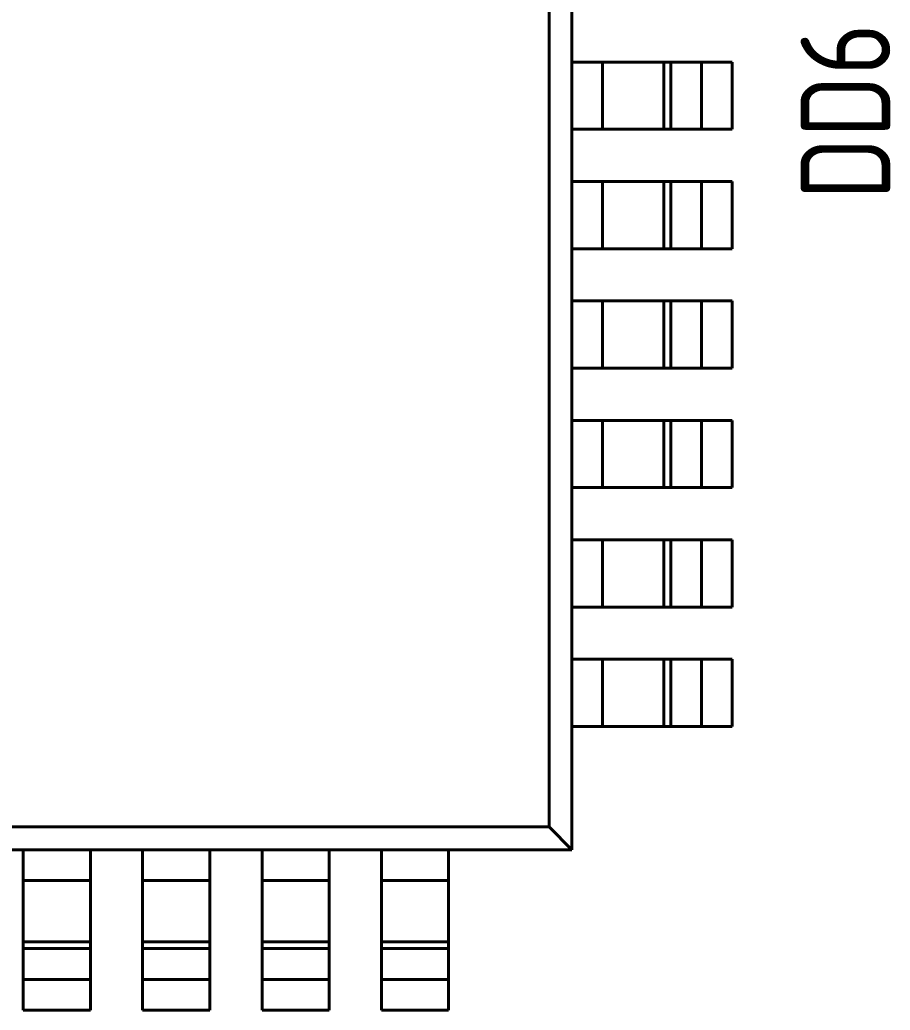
# Model space of a CAD drawing. Header units: inches. Extents: x -969 to 2045, y -594 to 12.
# Drawn here: x -779.3 to -767.63, y -189.72 to -176.45 of the extents above; entities that cross this region are included whole.
import ezdxf

# ---------------------------------------------------------------- set-up
doc = ezdxf.new("R2010")
doc.units = ezdxf.units.IN
doc.header["$MEASUREMENT"] = 0
doc.layers.add('Основная', color=7, linetype='Continuous', lineweight=40)
doc.styles.add('GOST type A0', font='gost.TTF', dxfattribs={"height": 2.116667})

msp = doc.modelspace()

# ---------------------------------------------------------------- linework, layer by layer
at = {"layer": 'Основная'}
for p, q in [((-771.899, -167.367), (-771.899, -187.567)), ((-771.899, -167.367), (-771.899, -187.567)), ((-772.203, -167.671), (-772.203, -187.263)), ((-772.203, -167.671), (-772.203, -187.263)), ((-771.899, -177.017), (-771.899, -176.317)), ((-771.899, -177.017), (-771.899, -176.317)), ((-769.749, -177.017), (-771.899, -177.017)), ((-771.899, -177.017), (-771.487, -177.017)), ((-769.749, -177.017), (-771.899, -177.017)), ((-771.899, -177.017), (-771.487, -177.017)), ((-771.487, -177.017), (-771.265, -177.017)), ((-771.487, -177.017), (-771.487, -177.917)), ((-771.487, -177.017), (-771.265, -177.017)), ((-771.487, -177.017), (-771.487, -177.917)), ((-771.265, -177.017), (-771.061, -177.017)), ((-771.265, -177.017), (-771.061, -177.017)), ((-771.061, -177.017), (-770.883, -177.017)), ((-771.061, -177.017), (-770.883, -177.017)), ((-770.883, -177.017), (-770.747, -177.017)), ((-770.883, -177.017), (-770.747, -177.017)), ((-770.663, -177.017), (-770.747, -177.017)), ((-770.663, -177.017), (-770.747, -177.017)), ((-770.573, -177.017), (-770.663, -177.017)), ((-770.663, -177.017), (-770.663, -177.917)), ((-770.573, -177.017), (-770.663, -177.017)), ((-770.663, -177.017), (-770.663, -177.917)), ((-770.573, -177.017), (-770.531, -177.017)), ((-770.573, -177.017), (-770.573, -177.917)), ((-770.573, -177.017), (-770.531, -177.017)), ((-770.573, -177.017), (-770.573, -177.917)), ((-770.463, -177.017), (-770.531, -177.017)), ((-770.463, -177.017), (-770.531, -177.017)), ((-770.375, -177.017), (-770.463, -177.017)), ((-770.375, -177.017), (-770.463, -177.017)), ((-770.375, -177.017), (-770.271, -177.017)), ((-770.375, -177.017), (-770.271, -177.017)), ((-770.161, -177.017), (-770.271, -177.017)), ((-770.161, -177.017), (-770.271, -177.017)), ((-770.161, -177.017), (-769.749, -177.017)), ((-770.161, -177.017), (-770.161, -177.917)), ((-770.161, -177.017), (-769.749, -177.017)), ((-770.161, -177.017), (-770.161, -177.917)), ((-769.749, -177.917), (-769.749, -177.017)), ((-769.749, -177.017), (-769.749, -177.917)), ((-769.749, -177.917), (-769.749, -177.017)), ((-769.749, -177.017), (-769.749, -177.917)), ((-771.899, -178.617), (-771.899, -177.917)), ((-771.899, -177.917), (-769.749, -177.917)), ((-771.899, -177.917), (-771.487, -177.917)), ((-771.899, -178.617), (-771.899, -177.917)), ((-771.899, -177.917), (-769.749, -177.917)), ((-771.899, -177.917), (-771.487, -177.917)), ((-771.487, -177.917), (-771.265, -177.917)), ((-771.487, -177.917), (-771.265, -177.917)), ((-771.265, -177.917), (-771.061, -177.917)), ((-771.265, -177.917), (-771.061, -177.917)), ((-771.061, -177.917), (-770.883, -177.917)), ((-771.061, -177.917), (-770.883, -177.917)), ((-770.883, -177.917), (-770.747, -177.917)), ((-770.883, -177.917), (-770.747, -177.917)), ((-770.663, -177.917), (-770.747, -177.917)), ((-770.663, -177.917), (-770.747, -177.917)), ((-770.573, -177.917), (-770.663, -177.917)), ((-770.573, -177.917), (-770.663, -177.917)), ((-770.573, -177.917), (-770.531, -177.917)), ((-770.573, -177.917), (-770.531, -177.917)), ((-770.463, -177.917), (-770.531, -177.917)), ((-770.463, -177.917), (-770.531, -177.917)), ((-770.375, -177.917), (-770.463, -177.917)), ((-770.375, -177.917), (-770.463, -177.917)), ((-770.375, -177.917), (-770.271, -177.917)), ((-770.375, -177.917), (-770.271, -177.917)), ((-770.161, -177.917), (-770.271, -177.917)), ((-770.161, -177.917), (-770.271, -177.917)), ((-770.161, -177.917), (-769.749, -177.917)), ((-770.161, -177.917), (-769.749, -177.917)), ((-769.749, -178.617), (-771.899, -178.617)), ((-771.899, -178.617), (-771.487, -178.617)), ((-769.749, -178.617), (-771.899, -178.617)), ((-771.899, -178.617), (-771.487, -178.617)), ((-771.265, -178.617), (-771.487, -178.617)), ((-771.487, -178.617), (-771.487, -179.517)), ((-771.265, -178.617), (-771.487, -178.617)), ((-771.487, -178.617), (-771.487, -179.517)), ((-771.061, -178.617), (-771.265, -178.617)), ((-771.061, -178.617), (-771.265, -178.617)), ((-770.883, -178.617), (-771.061, -178.617)), ((-770.883, -178.617), (-771.061, -178.617)), ((-770.747, -178.617), (-770.883, -178.617)), ((-770.747, -178.617), (-770.883, -178.617)), ((-770.747, -178.617), (-770.663, -178.617)), ((-770.747, -178.617), (-770.663, -178.617)), ((-770.573, -178.617), (-770.663, -178.617)), ((-770.663, -178.617), (-770.663, -179.517)), ((-770.573, -178.617), (-770.663, -178.617)), ((-770.663, -178.617), (-770.663, -179.517)), ((-770.531, -178.617), (-770.573, -178.617)), ((-770.573, -178.617), (-770.573, -179.517)), ((-770.531, -178.617), (-770.573, -178.617)), ((-770.573, -178.617), (-770.573, -179.517)), ((-770.463, -178.617), (-770.531, -178.617)), ((-770.463, -178.617), (-770.531, -178.617)), ((-770.375, -178.617), (-770.463, -178.617)), ((-770.375, -178.617), (-770.463, -178.617)), ((-770.271, -178.617), (-770.375, -178.617)), ((-770.271, -178.617), (-770.375, -178.617)), ((-770.161, -178.617), (-770.271, -178.617)), ((-770.161, -178.617), (-770.271, -178.617)), ((-770.161, -178.617), (-769.749, -178.617)), ((-770.161, -178.617), (-770.161, -179.517)), ((-770.161, -178.617), (-769.749, -178.617)), ((-770.161, -178.617), (-770.161, -179.517)), ((-769.749, -179.517), (-769.749, -178.617)), ((-769.749, -178.617), (-769.749, -179.517)), ((-769.749, -179.517), (-769.749, -178.617)), ((-769.749, -178.617), (-769.749, -179.517)), ((-771.899, -180.217), (-771.899, -179.517)), ((-771.899, -179.517), (-769.749, -179.517)), ((-771.487, -179.517), (-771.899, -179.517)), ((-771.899, -180.217), (-771.899, -179.517)), ((-771.899, -179.517), (-769.749, -179.517)), ((-771.487, -179.517), (-771.899, -179.517)), ((-771.265, -179.517), (-771.487, -179.517)), ((-771.265, -179.517), (-771.487, -179.517)), ((-771.061, -179.517), (-771.265, -179.517)), ((-771.061, -179.517), (-771.265, -179.517)), ((-770.883, -179.517), (-771.061, -179.517)), ((-770.883, -179.517), (-771.061, -179.517)), ((-770.747, -179.517), (-770.883, -179.517)), ((-770.747, -179.517), (-770.883, -179.517)), ((-770.663, -179.517), (-770.747, -179.517)), ((-770.663, -179.517), (-770.747, -179.517)), ((-770.573, -179.517), (-770.663, -179.517)), ((-770.573, -179.517), (-770.663, -179.517)), ((-770.531, -179.517), (-770.573, -179.517)), ((-770.531, -179.517), (-770.573, -179.517)), ((-770.463, -179.517), (-770.531, -179.517)), ((-770.463, -179.517), (-770.531, -179.517)), ((-770.375, -179.517), (-770.463, -179.517)), ((-770.375, -179.517), (-770.463, -179.517)), ((-770.271, -179.517), (-770.375, -179.517)), ((-770.271, -179.517), (-770.375, -179.517)), ((-770.271, -179.517), (-770.161, -179.517)), ((-770.271, -179.517), (-770.161, -179.517)), ((-769.749, -179.517), (-770.161, -179.517)), ((-769.749, -179.517), (-770.161, -179.517)), ((-769.749, -180.217), (-771.899, -180.217)), ((-771.487, -180.217), (-771.899, -180.217)), ((-769.749, -180.217), (-771.899, -180.217)), ((-771.487, -180.217), (-771.899, -180.217)), ((-771.265, -180.217), (-771.487, -180.217)), ((-771.487, -180.217), (-771.487, -181.117)), ((-771.265, -180.217), (-771.487, -180.217)), ((-771.487, -180.217), (-771.487, -181.117)), ((-771.061, -180.217), (-771.265, -180.217)), ((-771.061, -180.217), (-771.265, -180.217)), ((-770.883, -180.217), (-771.061, -180.217)), ((-770.883, -180.217), (-771.061, -180.217)), ((-770.747, -180.217), (-770.883, -180.217)), ((-770.747, -180.217), (-770.883, -180.217)), ((-770.663, -180.217), (-770.747, -180.217)), ((-770.663, -180.217), (-770.747, -180.217)), ((-770.573, -180.217), (-770.663, -180.217)), ((-770.663, -180.217), (-770.663, -181.117)), ((-770.573, -180.217), (-770.663, -180.217)), ((-770.663, -180.217), (-770.663, -181.117)), ((-770.531, -180.217), (-770.573, -180.217)), ((-770.573, -180.217), (-770.573, -181.117)), ((-770.531, -180.217), (-770.573, -180.217)), ((-770.573, -180.217), (-770.573, -181.117)), ((-770.463, -180.217), (-770.531, -180.217)), ((-770.463, -180.217), (-770.531, -180.217)), ((-770.375, -180.217), (-770.463, -180.217)), ((-770.375, -180.217), (-770.463, -180.217)), ((-770.271, -180.217), (-770.375, -180.217)), ((-770.271, -180.217), (-770.375, -180.217)), ((-770.271, -180.217), (-770.161, -180.217)), ((-770.271, -180.217), (-770.161, -180.217)), ((-769.749, -180.217), (-770.161, -180.217)), ((-770.161, -180.217), (-770.161, -181.117)), ((-769.749, -180.217), (-770.161, -180.217)), ((-770.161, -180.217), (-770.161, -181.117)), ((-769.749, -181.117), (-769.749, -180.217)), ((-769.749, -180.217), (-769.749, -181.117)), ((-769.749, -181.117), (-769.749, -180.217)), ((-769.749, -180.217), (-769.749, -181.117)), ((-771.899, -181.817), (-771.899, -181.117)), ((-771.899, -181.117), (-769.749, -181.117)), ((-771.487, -181.117), (-771.899, -181.117)), ((-771.899, -181.817), (-771.899, -181.117)), ((-771.899, -181.117), (-769.749, -181.117)), ((-771.487, -181.117), (-771.899, -181.117)), ((-771.265, -181.117), (-771.487, -181.117)), ((-771.265, -181.117), (-771.487, -181.117)), ((-771.061, -181.117), (-771.265, -181.117)), ((-771.061, -181.117), (-771.265, -181.117)), ((-770.883, -181.117), (-771.061, -181.117)), ((-770.883, -181.117), (-771.061, -181.117)), ((-770.747, -181.117), (-770.883, -181.117)), ((-770.747, -181.117), (-770.883, -181.117)), ((-770.663, -181.117), (-770.747, -181.117)), ((-770.663, -181.117), (-770.747, -181.117)), ((-770.573, -181.117), (-770.663, -181.117)), ((-770.573, -181.117), (-770.663, -181.117)), ((-770.531, -181.117), (-770.573, -181.117)), ((-770.531, -181.117), (-770.573, -181.117)), ((-770.463, -181.117), (-770.531, -181.117)), ((-770.463, -181.117), (-770.531, -181.117)), ((-770.375, -181.117), (-770.463, -181.117)), ((-770.375, -181.117), (-770.463, -181.117)), ((-770.271, -181.117), (-770.375, -181.117)), ((-770.271, -181.117), (-770.375, -181.117)), ((-770.271, -181.117), (-770.161, -181.117)), ((-770.271, -181.117), (-770.161, -181.117)), ((-769.749, -181.117), (-770.161, -181.117)), ((-769.749, -181.117), (-770.161, -181.117)), ((-769.749, -181.817), (-771.899, -181.817)), ((-771.487, -181.817), (-771.899, -181.817)), ((-769.749, -181.817), (-771.899, -181.817)), ((-771.487, -181.817), (-771.899, -181.817)), ((-771.265, -181.817), (-771.487, -181.817)), ((-771.487, -181.817), (-771.487, -182.717)), ((-771.265, -181.817), (-771.487, -181.817)), ((-771.487, -181.817), (-771.487, -182.717)), ((-771.061, -181.817), (-771.265, -181.817)), ((-771.061, -181.817), (-771.265, -181.817)), ((-770.883, -181.817), (-771.061, -181.817)), ((-770.883, -181.817), (-771.061, -181.817)), ((-770.747, -181.817), (-770.883, -181.817)), ((-770.747, -181.817), (-770.883, -181.817)), ((-770.663, -181.817), (-770.747, -181.817)), ((-770.663, -181.817), (-770.747, -181.817)), ((-770.573, -181.817), (-770.663, -181.817)), ((-770.663, -181.817), (-770.663, -182.717)), ((-770.573, -181.817), (-770.663, -181.817)), ((-770.663, -181.817), (-770.663, -182.717)), ((-770.531, -181.817), (-770.573, -181.817)), ((-770.573, -181.817), (-770.573, -182.717)), ((-770.531, -181.817), (-770.573, -181.817)), ((-770.573, -181.817), (-770.573, -182.717)), ((-770.463, -181.817), (-770.531, -181.817)), ((-770.463, -181.817), (-770.531, -181.817)), ((-770.375, -181.817), (-770.463, -181.817)), ((-770.375, -181.817), (-770.463, -181.817)), ((-770.271, -181.817), (-770.375, -181.817)), ((-770.271, -181.817), (-770.375, -181.817)), ((-770.161, -181.817), (-770.271, -181.817)), ((-770.161, -181.817), (-770.271, -181.817)), ((-769.749, -181.817), (-770.161, -181.817)), ((-770.161, -181.817), (-770.161, -182.717)), ((-769.749, -181.817), (-770.161, -181.817)), ((-770.161, -181.817), (-770.161, -182.717)), ((-769.749, -182.717), (-769.749, -181.817)), ((-769.749, -181.817), (-769.749, -182.717)), ((-769.749, -182.717), (-769.749, -181.817)), ((-769.749, -181.817), (-769.749, -182.717)), ((-771.899, -183.417), (-771.899, -182.717)), ((-771.899, -182.717), (-769.749, -182.717)), ((-771.487, -182.717), (-771.899, -182.717)), ((-771.899, -183.417), (-771.899, -182.717)), ((-771.899, -182.717), (-769.749, -182.717)), ((-771.487, -182.717), (-771.899, -182.717)), ((-771.265, -182.717), (-771.487, -182.717)), ((-771.265, -182.717), (-771.487, -182.717)), ((-771.061, -182.717), (-771.265, -182.717)), ((-771.061, -182.717), (-771.265, -182.717)), ((-770.883, -182.717), (-771.061, -182.717)), ((-770.883, -182.717), (-771.061, -182.717)), ((-770.747, -182.717), (-770.883, -182.717)), ((-770.747, -182.717), (-770.883, -182.717)), ((-770.663, -182.717), (-770.747, -182.717)), ((-770.663, -182.717), (-770.747, -182.717)), ((-770.573, -182.717), (-770.663, -182.717)), ((-770.573, -182.717), (-770.663, -182.717)), ((-770.531, -182.717), (-770.573, -182.717)), ((-770.531, -182.717), (-770.573, -182.717)), ((-770.463, -182.717), (-770.531, -182.717)), ((-770.463, -182.717), (-770.531, -182.717)), ((-770.375, -182.717), (-770.463, -182.717)), ((-770.375, -182.717), (-770.463, -182.717)), ((-770.271, -182.717), (-770.375, -182.717)), ((-770.271, -182.717), (-770.375, -182.717)), ((-770.161, -182.717), (-770.271, -182.717)), ((-770.161, -182.717), (-770.271, -182.717)), ((-769.749, -182.717), (-770.161, -182.717)), ((-769.749, -182.717), (-770.161, -182.717)), ((-769.749, -183.417), (-771.899, -183.417)), ((-771.487, -183.417), (-771.899, -183.417)), ((-769.749, -183.417), (-771.899, -183.417)), ((-771.487, -183.417), (-771.899, -183.417)), ((-771.265, -183.417), (-771.487, -183.417)), ((-771.487, -183.417), (-771.487, -184.317)), ((-771.265, -183.417), (-771.487, -183.417)), ((-771.487, -183.417), (-771.487, -184.317)), ((-771.061, -183.417), (-771.265, -183.417)), ((-771.061, -183.417), (-771.265, -183.417)), ((-770.883, -183.417), (-771.061, -183.417)), ((-770.883, -183.417), (-771.061, -183.417)), ((-770.747, -183.417), (-770.883, -183.417)), ((-770.747, -183.417), (-770.883, -183.417)), ((-770.663, -183.417), (-770.747, -183.417)), ((-770.663, -183.417), (-770.747, -183.417)), ((-770.573, -183.417), (-770.663, -183.417)), ((-770.663, -183.417), (-770.663, -184.317)), ((-770.573, -183.417), (-770.663, -183.417)), ((-770.663, -183.417), (-770.663, -184.317)), ((-770.531, -183.417), (-770.573, -183.417)), ((-770.573, -183.417), (-770.573, -184.317)), ((-770.531, -183.417), (-770.573, -183.417)), ((-770.573, -183.417), (-770.573, -184.317)), ((-770.463, -183.417), (-770.531, -183.417)), ((-770.463, -183.417), (-770.531, -183.417)), ((-770.375, -183.417), (-770.463, -183.417)), ((-770.375, -183.417), (-770.463, -183.417)), ((-770.271, -183.417), (-770.375, -183.417)), ((-770.271, -183.417), (-770.375, -183.417)), ((-770.161, -183.417), (-770.271, -183.417)), ((-770.161, -183.417), (-770.271, -183.417)), ((-769.749, -183.417), (-770.161, -183.417)), ((-770.161, -183.417), (-770.161, -184.317)), ((-769.749, -183.417), (-770.161, -183.417)), ((-770.161, -183.417), (-770.161, -184.317)), ((-769.749, -184.317), (-769.749, -183.417)), ((-769.749, -183.417), (-769.749, -184.317)), ((-769.749, -184.317), (-769.749, -183.417)), ((-769.749, -183.417), (-769.749, -184.317)), ((-771.899, -185.017), (-771.899, -184.317)), ((-771.899, -184.317), (-769.749, -184.317)), ((-771.487, -184.317), (-771.899, -184.317)), ((-771.899, -185.017), (-771.899, -184.317)), ((-771.899, -184.317), (-769.749, -184.317)), ((-771.487, -184.317), (-771.899, -184.317)), ((-771.265, -184.317), (-771.487, -184.317)), ((-771.265, -184.317), (-771.487, -184.317)), ((-771.061, -184.317), (-771.265, -184.317)), ((-771.061, -184.317), (-771.265, -184.317)), ((-770.883, -184.317), (-771.061, -184.317)), ((-770.883, -184.317), (-771.061, -184.317)), ((-770.747, -184.317), (-770.883, -184.317)), ((-770.747, -184.317), (-770.883, -184.317)), ((-770.663, -184.317), (-770.747, -184.317)), ((-770.663, -184.317), (-770.747, -184.317)), ((-770.573, -184.317), (-770.663, -184.317)), ((-770.573, -184.317), (-770.663, -184.317)), ((-770.531, -184.317), (-770.573, -184.317)), ((-770.531, -184.317), (-770.573, -184.317)), ((-770.463, -184.317), (-770.531, -184.317)), ((-770.463, -184.317), (-770.531, -184.317)), ((-770.375, -184.317), (-770.463, -184.317)), ((-770.375, -184.317), (-770.463, -184.317)), ((-770.271, -184.317), (-770.375, -184.317)), ((-770.271, -184.317), (-770.375, -184.317)), ((-770.161, -184.317), (-770.271, -184.317)), ((-770.161, -184.317), (-770.271, -184.317)), ((-769.749, -184.317), (-770.161, -184.317)), ((-769.749, -184.317), (-770.161, -184.317)), ((-769.749, -185.017), (-771.899, -185.017)), ((-771.487, -185.017), (-771.899, -185.017)), ((-769.749, -185.017), (-771.899, -185.017)), ((-771.487, -185.017), (-771.899, -185.017)), ((-771.265, -185.017), (-771.487, -185.017)), ((-771.487, -185.017), (-771.487, -185.917)), ((-771.265, -185.017), (-771.487, -185.017)), ((-771.487, -185.017), (-771.487, -185.917)), ((-771.061, -185.017), (-771.265, -185.017)), ((-771.061, -185.017), (-771.265, -185.017)), ((-770.883, -185.017), (-771.061, -185.017)), ((-770.883, -185.017), (-771.061, -185.017)), ((-770.747, -185.017), (-770.883, -185.017)), ((-770.747, -185.017), (-770.883, -185.017)), ((-770.663, -185.017), (-770.747, -185.017)), ((-770.663, -185.017), (-770.747, -185.017)), ((-770.573, -185.017), (-770.663, -185.017)), ((-770.663, -185.017), (-770.663, -185.917)), ((-770.573, -185.017), (-770.663, -185.017)), ((-770.663, -185.017), (-770.663, -185.917)), ((-770.531, -185.017), (-770.573, -185.017)), ((-770.573, -185.017), (-770.573, -185.917)), ((-770.531, -185.017), (-770.573, -185.017)), ((-770.573, -185.017), (-770.573, -185.917)), ((-770.463, -185.017), (-770.531, -185.017)), ((-770.463, -185.017), (-770.531, -185.017)), ((-770.375, -185.017), (-770.463, -185.017)), ((-770.375, -185.017), (-770.463, -185.017)), ((-770.271, -185.017), (-770.375, -185.017)), ((-770.271, -185.017), (-770.375, -185.017)), ((-770.161, -185.017), (-770.271, -185.017)), ((-770.161, -185.017), (-770.271, -185.017)), ((-769.749, -185.017), (-770.161, -185.017)), ((-770.161, -185.017), (-770.161, -185.917)), ((-769.749, -185.017), (-770.161, -185.017)), ((-770.161, -185.017), (-770.161, -185.917)), ((-769.749, -185.917), (-769.749, -185.017)), ((-769.749, -185.017), (-769.749, -185.917)), ((-769.749, -185.917), (-769.749, -185.017)), ((-769.749, -185.017), (-769.749, -185.917)), ((-771.899, -187.567), (-771.899, -185.917)), ((-771.899, -185.917), (-769.749, -185.917)), ((-771.487, -185.917), (-771.899, -185.917)), ((-771.899, -187.567), (-771.899, -185.917)), ((-771.899, -185.917), (-769.749, -185.917)), ((-771.487, -185.917), (-771.899, -185.917)), ((-771.265, -185.917), (-771.487, -185.917)), ((-771.265, -185.917), (-771.487, -185.917)), ((-771.265, -185.917), (-771.061, -185.917)), ((-771.265, -185.917), (-771.061, -185.917)), ((-770.883, -185.917), (-771.061, -185.917)), ((-770.883, -185.917), (-771.061, -185.917)), ((-770.747, -185.917), (-770.883, -185.917)), ((-770.747, -185.917), (-770.883, -185.917)), ((-770.663, -185.917), (-770.747, -185.917)), ((-770.663, -185.917), (-770.747, -185.917)), ((-770.573, -185.917), (-770.663, -185.917)), ((-770.573, -185.917), (-770.663, -185.917)), ((-770.531, -185.917), (-770.573, -185.917)), ((-770.531, -185.917), (-770.573, -185.917)), ((-770.463, -185.917), (-770.531, -185.917)), ((-770.463, -185.917), (-770.531, -185.917)), ((-770.375, -185.917), (-770.463, -185.917)), ((-770.375, -185.917), (-770.463, -185.917)), ((-770.271, -185.917), (-770.375, -185.917)), ((-770.271, -185.917), (-770.375, -185.917)), ((-770.161, -185.917), (-770.271, -185.917)), ((-770.161, -185.917), (-770.271, -185.917)), ((-769.749, -185.917), (-770.161, -185.917)), ((-769.749, -185.917), (-770.161, -185.917)), ((-791.795, -187.263), (-772.203, -187.263)), ((-791.795, -187.263), (-772.203, -187.263)), ((-772.203, -187.263), (-771.899, -187.567)), ((-772.203, -187.263), (-771.899, -187.567)), ((-792.099, -187.567), (-771.899, -187.567)), ((-792.099, -187.567), (-771.899, -187.567)), ((-779.949, -187.567), (-779.249, -187.567)), ((-779.949, -187.567), (-779.249, -187.567)), ((-779.249, -187.567), (-779.249, -189.717)), ((-779.249, -187.567), (-779.249, -187.979)), ((-779.249, -187.567), (-779.249, -189.717)), ((-779.249, -187.567), (-779.249, -187.979)), ((-778.349, -189.717), (-778.349, -187.567)), ((-778.349, -187.567), (-777.649, -187.567)), ((-778.349, -187.567), (-778.349, -187.979)), ((-778.349, -189.717), (-778.349, -187.567)), ((-778.349, -187.567), (-777.649, -187.567)), ((-778.349, -187.567), (-778.349, -187.979)), ((-777.649, -187.567), (-777.649, -189.717)), ((-777.649, -187.567), (-777.649, -187.979)), ((-777.649, -187.567), (-777.649, -189.717)), ((-777.649, -187.567), (-777.649, -187.979)), ((-776.749, -189.717), (-776.749, -187.567)), ((-776.749, -187.567), (-776.049, -187.567)), ((-776.749, -187.567), (-776.749, -187.979)), ((-776.749, -189.717), (-776.749, -187.567)), ((-776.749, -187.567), (-776.049, -187.567)), ((-776.749, -187.567), (-776.749, -187.979)), ((-776.049, -187.567), (-776.049, -189.717)), ((-776.049, -187.567), (-776.049, -187.979)), ((-776.049, -187.567), (-776.049, -189.717)), ((-776.049, -187.567), (-776.049, -187.979)), ((-775.149, -189.717), (-775.149, -187.567)), ((-775.149, -187.567), (-774.449, -187.567)), ((-775.149, -187.567), (-775.149, -187.979)), ((-775.149, -189.717), (-775.149, -187.567)), ((-775.149, -187.567), (-774.449, -187.567)), ((-775.149, -187.567), (-775.149, -187.979)), ((-774.449, -187.567), (-774.449, -189.717)), ((-774.449, -187.567), (-774.449, -187.979)), ((-774.449, -187.567), (-774.449, -189.717)), ((-774.449, -187.567), (-774.449, -187.979)), ((-773.549, -189.717), (-773.549, -187.567)), ((-773.549, -187.567), (-771.899, -187.567)), ((-773.549, -187.567), (-773.549, -187.979)), ((-773.549, -189.717), (-773.549, -187.567)), ((-773.549, -187.567), (-771.899, -187.567)), ((-773.549, -187.567), (-773.549, -187.979)), ((-779.249, -187.979), (-779.249, -188.201)), ((-779.249, -187.979), (-778.349, -187.979)), ((-779.249, -187.979), (-779.249, -188.201)), ((-779.249, -187.979), (-778.349, -187.979)), ((-778.349, -187.979), (-778.349, -188.201)), ((-778.349, -187.979), (-778.349, -188.201)), ((-777.649, -187.979), (-777.649, -188.201)), ((-776.749, -187.979), (-777.649, -187.979)), ((-777.649, -187.979), (-777.649, -188.201)), ((-776.749, -187.979), (-777.649, -187.979)), ((-776.749, -187.979), (-776.749, -188.201)), ((-776.749, -187.979), (-776.749, -188.201)), ((-776.049, -187.979), (-776.049, -188.201)), ((-775.149, -187.979), (-776.049, -187.979)), ((-776.049, -187.979), (-776.049, -188.201)), ((-775.149, -187.979), (-776.049, -187.979)), ((-775.149, -187.979), (-775.149, -188.201)), ((-775.149, -187.979), (-775.149, -188.201)), ((-774.449, -187.979), (-774.449, -188.201)), ((-773.549, -187.979), (-774.449, -187.979)), ((-774.449, -187.979), (-774.449, -188.201)), ((-773.549, -187.979), (-774.449, -187.979)), ((-773.549, -187.979), (-773.549, -188.201)), ((-773.549, -187.979), (-773.549, -188.201)), ((-779.249, -188.201), (-779.249, -188.405)), ((-779.249, -188.201), (-779.249, -188.405)), ((-778.349, -188.201), (-778.349, -188.405)), ((-778.349, -188.201), (-778.349, -188.405)), ((-777.649, -188.201), (-777.649, -188.405)), ((-777.649, -188.201), (-777.649, -188.405)), ((-776.749, -188.201), (-776.749, -188.405)), ((-776.749, -188.201), (-776.749, -188.405)), ((-776.049, -188.201), (-776.049, -188.405)), ((-776.049, -188.201), (-776.049, -188.405)), ((-775.149, -188.201), (-775.149, -188.405)), ((-775.149, -188.201), (-775.149, -188.405)), ((-774.449, -188.201), (-774.449, -188.405)), ((-774.449, -188.201), (-774.449, -188.405)), ((-773.549, -188.201), (-773.549, -188.405)), ((-773.549, -188.201), (-773.549, -188.405)), ((-779.249, -188.405), (-779.249, -188.583)), ((-779.249, -188.405), (-779.249, -188.583)), ((-778.349, -188.405), (-778.349, -188.583)), ((-778.349, -188.405), (-778.349, -188.583)), ((-777.649, -188.405), (-777.649, -188.583)), ((-777.649, -188.405), (-777.649, -188.583)), ((-776.749, -188.405), (-776.749, -188.583)), ((-776.749, -188.405), (-776.749, -188.583)), ((-776.049, -188.405), (-776.049, -188.583)), ((-776.049, -188.405), (-776.049, -188.583)), ((-775.149, -188.405), (-775.149, -188.583)), ((-775.149, -188.405), (-775.149, -188.583)), ((-774.449, -188.405), (-774.449, -188.583)), ((-774.449, -188.405), (-774.449, -188.583)), ((-773.549, -188.405), (-773.549, -188.583)), ((-773.549, -188.405), (-773.549, -188.583)), ((-779.249, -188.583), (-779.249, -188.719)), ((-779.249, -188.583), (-779.249, -188.719)), ((-778.349, -188.583), (-778.349, -188.719)), ((-778.349, -188.583), (-778.349, -188.719)), ((-777.649, -188.583), (-777.649, -188.719)), ((-777.649, -188.583), (-777.649, -188.719)), ((-776.749, -188.583), (-776.749, -188.719)), ((-776.749, -188.583), (-776.749, -188.719)), ((-776.049, -188.583), (-776.049, -188.719)), ((-776.049, -188.583), (-776.049, -188.719)), ((-775.149, -188.583), (-775.149, -188.719)), ((-775.149, -188.583), (-775.149, -188.719)), ((-774.449, -188.583), (-774.449, -188.719)), ((-774.449, -188.583), (-774.449, -188.719)), ((-773.549, -188.583), (-773.549, -188.719)), ((-773.549, -188.583), (-773.549, -188.719)), ((-779.249, -188.719), (-779.249, -188.803)), ((-779.249, -188.719), (-779.249, -188.803)), ((-778.349, -188.719), (-778.349, -188.803)), ((-778.349, -188.719), (-778.349, -188.803)), ((-777.649, -188.719), (-777.649, -188.803)), ((-777.649, -188.719), (-777.649, -188.803)), ((-776.749, -188.719), (-776.749, -188.803)), ((-776.749, -188.719), (-776.749, -188.803)), ((-776.049, -188.719), (-776.049, -188.803)), ((-776.049, -188.719), (-776.049, -188.803)), ((-775.149, -188.719), (-775.149, -188.803)), ((-775.149, -188.719), (-775.149, -188.803)), ((-774.449, -188.719), (-774.449, -188.803)), ((-774.449, -188.719), (-774.449, -188.803)), ((-773.549, -188.719), (-773.549, -188.803)), ((-773.549, -188.719), (-773.549, -188.803)), ((-779.249, -188.803), (-779.249, -188.893)), ((-779.249, -188.803), (-778.349, -188.803)), ((-779.249, -188.803), (-779.249, -188.893)), ((-779.249, -188.803), (-778.349, -188.803)), ((-779.249, -188.893), (-779.249, -188.935)), ((-779.249, -188.893), (-778.349, -188.893)), ((-779.249, -188.893), (-779.249, -188.935)), ((-779.249, -188.893), (-778.349, -188.893)), ((-778.349, -188.803), (-778.349, -188.893)), ((-778.349, -188.803), (-778.349, -188.893)), ((-778.349, -188.893), (-778.349, -188.935)), ((-778.349, -188.893), (-778.349, -188.935)), ((-777.649, -188.803), (-777.649, -188.893)), ((-776.749, -188.803), (-777.649, -188.803)), ((-777.649, -188.803), (-777.649, -188.893)), ((-776.749, -188.803), (-777.649, -188.803)), ((-777.649, -188.893), (-777.649, -188.935)), ((-776.749, -188.893), (-777.649, -188.893)), ((-777.649, -188.893), (-777.649, -188.935)), ((-776.749, -188.893), (-777.649, -188.893)), ((-776.749, -188.803), (-776.749, -188.893)), ((-776.749, -188.803), (-776.749, -188.893)), ((-776.749, -188.893), (-776.749, -188.935)), ((-776.749, -188.893), (-776.749, -188.935)), ((-776.049, -188.803), (-776.049, -188.893)), ((-775.149, -188.803), (-776.049, -188.803)), ((-776.049, -188.803), (-776.049, -188.893)), ((-775.149, -188.803), (-776.049, -188.803)), ((-776.049, -188.893), (-776.049, -188.935)), ((-775.149, -188.893), (-776.049, -188.893)), ((-776.049, -188.893), (-776.049, -188.935)), ((-775.149, -188.893), (-776.049, -188.893)), ((-775.149, -188.803), (-775.149, -188.893)), ((-775.149, -188.803), (-775.149, -188.893)), ((-775.149, -188.893), (-775.149, -188.935)), ((-775.149, -188.893), (-775.149, -188.935)), ((-774.449, -188.803), (-774.449, -188.893)), ((-773.549, -188.803), (-774.449, -188.803)), ((-774.449, -188.803), (-774.449, -188.893)), ((-773.549, -188.803), (-774.449, -188.803)), ((-774.449, -188.893), (-774.449, -188.935)), ((-773.549, -188.893), (-774.449, -188.893)), ((-774.449, -188.893), (-774.449, -188.935)), ((-773.549, -188.893), (-774.449, -188.893)), ((-773.549, -188.803), (-773.549, -188.893)), ((-773.549, -188.803), (-773.549, -188.893)), ((-773.549, -188.893), (-773.549, -188.935)), ((-773.549, -188.893), (-773.549, -188.935)), ((-779.249, -188.935), (-779.249, -189.003)), ((-779.249, -188.935), (-779.249, -189.003)), ((-779.249, -189.003), (-779.249, -189.091)), ((-779.249, -189.003), (-779.249, -189.091)), ((-778.349, -188.935), (-778.349, -189.003)), ((-778.349, -188.935), (-778.349, -189.003)), ((-778.349, -189.003), (-778.349, -189.091)), ((-778.349, -189.003), (-778.349, -189.091)), ((-777.649, -188.935), (-777.649, -189.003)), ((-777.649, -188.935), (-777.649, -189.003)), ((-777.649, -189.003), (-777.649, -189.091)), ((-777.649, -189.003), (-777.649, -189.091)), ((-776.749, -188.935), (-776.749, -189.003)), ((-776.749, -188.935), (-776.749, -189.003)), ((-776.749, -189.003), (-776.749, -189.091)), ((-776.749, -189.003), (-776.749, -189.091)), ((-776.049, -188.935), (-776.049, -189.003)), ((-776.049, -188.935), (-776.049, -189.003)), ((-776.049, -189.003), (-776.049, -189.091)), ((-776.049, -189.003), (-776.049, -189.091)), ((-775.149, -188.935), (-775.149, -189.003)), ((-775.149, -188.935), (-775.149, -189.003)), ((-775.149, -189.003), (-775.149, -189.091)), ((-775.149, -189.003), (-775.149, -189.091)), ((-774.449, -188.935), (-774.449, -189.003)), ((-774.449, -188.935), (-774.449, -189.003)), ((-774.449, -189.003), (-774.449, -189.091)), ((-774.449, -189.003), (-774.449, -189.091)), ((-773.549, -188.935), (-773.549, -189.003)), ((-773.549, -188.935), (-773.549, -189.003)), ((-773.549, -189.003), (-773.549, -189.091)), ((-773.549, -189.003), (-773.549, -189.091)), ((-779.249, -189.091), (-779.249, -189.195)), ((-779.249, -189.091), (-779.249, -189.195)), ((-778.349, -189.091), (-778.349, -189.195)), ((-778.349, -189.091), (-778.349, -189.195)), ((-777.649, -189.091), (-777.649, -189.195)), ((-777.649, -189.091), (-777.649, -189.195)), ((-776.749, -189.091), (-776.749, -189.195)), ((-776.749, -189.091), (-776.749, -189.195)), ((-776.049, -189.091), (-776.049, -189.195)), ((-776.049, -189.091), (-776.049, -189.195)), ((-775.149, -189.091), (-775.149, -189.195)), ((-775.149, -189.091), (-775.149, -189.195)), ((-774.449, -189.091), (-774.449, -189.195)), ((-774.449, -189.091), (-774.449, -189.195)), ((-773.549, -189.091), (-773.549, -189.195)), ((-773.549, -189.091), (-773.549, -189.195)), ((-779.249, -189.195), (-779.249, -189.305)), ((-779.249, -189.195), (-779.249, -189.305)), ((-779.249, -189.305), (-779.249, -189.717)), ((-779.249, -189.305), (-778.349, -189.305)), ((-779.249, -189.305), (-779.249, -189.717)), ((-779.249, -189.305), (-778.349, -189.305)), ((-778.349, -189.195), (-778.349, -189.305)), ((-778.349, -189.195), (-778.349, -189.305)), ((-778.349, -189.305), (-778.349, -189.717)), ((-778.349, -189.305), (-778.349, -189.717)), ((-777.649, -189.195), (-777.649, -189.305)), ((-777.649, -189.195), (-777.649, -189.305)), ((-777.649, -189.305), (-777.649, -189.717)), ((-776.749, -189.305), (-777.649, -189.305)), ((-777.649, -189.305), (-777.649, -189.717)), ((-776.749, -189.305), (-777.649, -189.305)), ((-776.749, -189.195), (-776.749, -189.305)), ((-776.749, -189.195), (-776.749, -189.305)), ((-776.749, -189.305), (-776.749, -189.717)), ((-776.749, -189.305), (-776.749, -189.717)), ((-776.049, -189.195), (-776.049, -189.305)), ((-776.049, -189.195), (-776.049, -189.305)), ((-776.049, -189.305), (-776.049, -189.717)), ((-775.149, -189.305), (-776.049, -189.305)), ((-776.049, -189.305), (-776.049, -189.717)), ((-775.149, -189.305), (-776.049, -189.305)), ((-775.149, -189.195), (-775.149, -189.305)), ((-775.149, -189.195), (-775.149, -189.305)), ((-775.149, -189.305), (-775.149, -189.717)), ((-775.149, -189.305), (-775.149, -189.717)), ((-774.449, -189.195), (-774.449, -189.305)), ((-774.449, -189.195), (-774.449, -189.305)), ((-774.449, -189.305), (-774.449, -189.717)), ((-773.549, -189.305), (-774.449, -189.305)), ((-774.449, -189.305), (-774.449, -189.717)), ((-773.549, -189.305), (-774.449, -189.305)), ((-773.549, -189.195), (-773.549, -189.305)), ((-773.549, -189.195), (-773.549, -189.305)), ((-773.549, -189.305), (-773.549, -189.717)), ((-773.549, -189.305), (-773.549, -189.717)), ((-779.249, -189.717), (-778.349, -189.717)), ((-779.249, -189.717), (-778.349, -189.717)), ((-779.249, -189.717), (-778.349, -189.717)), ((-779.249, -189.717), (-778.349, -189.717)), ((-777.649, -189.717), (-776.749, -189.717)), ((-776.749, -189.717), (-777.649, -189.717)), ((-777.649, -189.717), (-776.749, -189.717)), ((-776.749, -189.717), (-777.649, -189.717)), ((-776.049, -189.717), (-775.149, -189.717)), ((-775.149, -189.717), (-776.049, -189.717)), ((-776.049, -189.717), (-775.149, -189.717)), ((-775.149, -189.717), (-776.049, -189.717)), ((-774.449, -189.717), (-773.549, -189.717)), ((-773.549, -189.717), (-774.449, -189.717)), ((-774.449, -189.717), (-773.549, -189.717)), ((-773.549, -189.717), (-774.449, -189.717))]:
    msp.add_line(p, q, dxfattribs=at)

# ---------------------------------------------------------------- texts
at = {"layer": 'Основная', "style": 'GOST type A0'}
msp.add_text('DD6', height=1.2, rotation=90, dxfattribs=at).set_placement((-767.632, -178.862))

doc.saveas('drawing.dxf')
